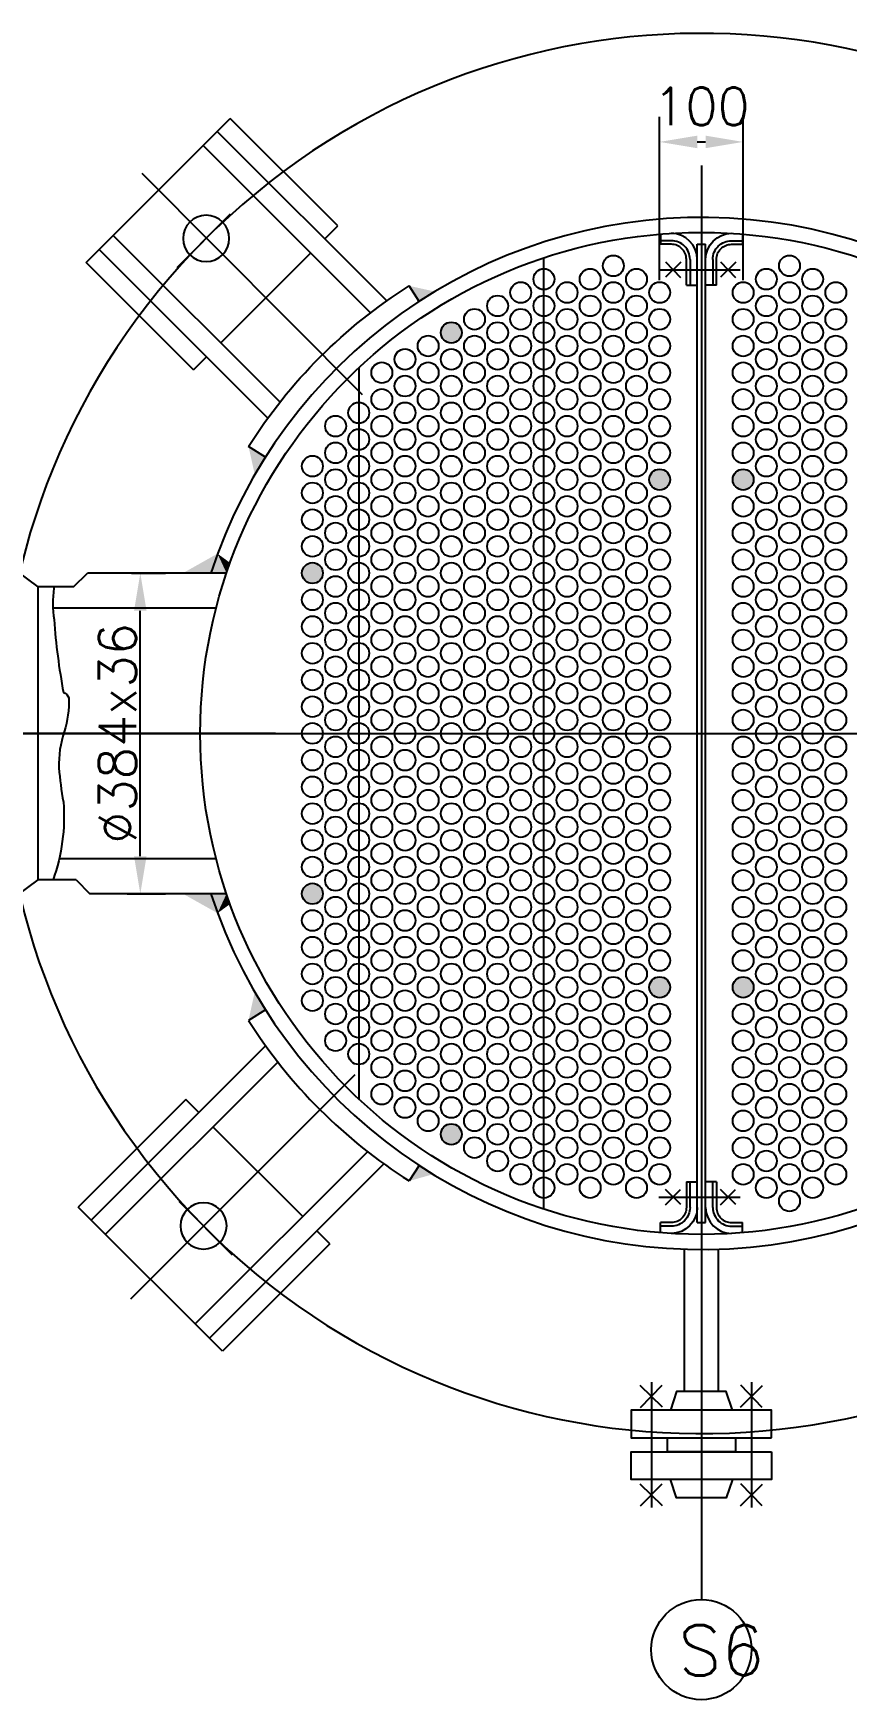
# Model space of a CAD drawing. Extents: x 49444 to 186345, y 41039 to 59803.
# Drawn here: x 51042 to 52016, y 49492 to 51487 of the extents above; entities that cross this region are included whole.
import ezdxf

# ---------------------------------------------------------------- set-up
doc = ezdxf.new("R2010")
doc.units = 0
doc.header["$LTSCALE"] = 60
doc.header["$MEASUREMENT"] = 0
doc.header["$PDMODE"] = 3
doc.header["$PDSIZE"] = 0.001
doc.layers.get('0').update_dxf_attribs({"linetype": 'CONTINUOUS'})
doc.layers.get('DEFPOINTS').update_dxf_attribs({"linetype": 'CONTINUOUS'})
doc.styles.get("Standard").update_dxf_attribs({"font": 'txt.shx', "bigfont": 'hztxt.shx'})
doc.dimstyles.new('STANDARD$0', dxfattribs={"dimtxt": 3, "dimasz": 3, "dimexe": 2, "dimexo": 1, "dimgap": 0.5, "dimtad": 1, "dimdec": 0, "dimzin": 0, "dimdsep": 46, "dimtxsty": 'Standard', "dimcen": 1, "dimclrd": 256, "dimclre": 256, "dimclrt": 256, "dimadec": 0, "dimazin": 0, "dimtfac": 1.5, "dimtdec": 3, "dimtix": 1, "dimtmove": 0, "dimatfit": 2, "dimfxl": 0, "dimtolj": 1, "dimarcsym": 0})

# ---------------------------------------------------------------- blocks, each defined once
blk = doc.blocks.new('*D347')
at = {"lineweight": -2}
for p, q in [((51159.9, 50840.9), (51200.5, 50840.9)), ((51170.5, 50501.9), (51170.5, 50795.9)), ((51154.6, 50456.9), (51200.5, 50456.9))]:
    blk.add_line(p, q, dxfattribs=at)
for points in [[(51163, 50795.9), (51178, 50795.9), (51170.5, 50840.9)], [(51163, 50501.9), (51178, 50501.9), (51170.5, 50456.9)]]:
    blk.add_solid(points)
at = {"layer": 'DEFPOINTS', "color": 0}
for p in [(51144.9, 50840.9), (51170.5, 50840.9), (51139.6, 50456.9)]:
    blk.add_point(p, dxfattribs=at)
at = {"insert": (51143.2, 50648.9), "char_height": 45, "attachment_point": 5, "rotation": 90}
blk.add_mtext('\\A1;%%c384x36', dxfattribs=at)
blk = doc.blocks.new('*D344')
at = {"lineweight": -2}
for p, q in [((51792.2, 51191.9), (51792.2, 51387.3)), ((51892.2, 51191.9), (51892.2, 51387.3)), ((51837.2, 51357.3), (51847.2, 51357.3))]:
    blk.add_line(p, q, dxfattribs=at)
for points in [[(51837.2, 51364.8), (51837.2, 51349.8), (51792.2, 51357.3)], [(51847.2, 51364.8), (51847.2, 51349.8), (51892.2, 51357.3)]]:
    blk.add_solid(points)
at = {"layer": 'DEFPOINTS', "color": 0}
for p in [(51892.2, 51357.3), (51792.2, 51176.9), (51892.2, 51176.9)]:
    blk.add_point(p, dxfattribs=at)
at = {"insert": (51842.2, 51399.9), "char_height": 45, "attachment_point": 5}
blk.add_mtext('\\A1;100', dxfattribs=at)

msp = doc.modelspace()

# ---------------------------------------------------------------- hatches: boundary and pattern name
for points in [[(51555.32902, 51128.926863, 1), (51530.330279, 51128.926863, 1)], [(51804.747081, 50952.923326, -1), (51779.74834, 50952.923326, -1)], [(51879.750013, 50952.923326, 1), (51904.748754, 50952.923326, 1)], [(51804.747081, 50344.917204, 1), (51779.74834, 50344.917204, 1)], [(51879.750013, 50344.917204, -1), (51904.748754, 50344.917204, -1)], [(51555.32902, 50168.913667, 1), (51530.330279, 50168.913667, 1)]]:
    msp.add_hatch(color=256).paths.add_polyline_path(points)
h = msp.add_hatch(color=256)
h.paths.add_polyline_path([(51389.05143, 50456.919721, 1), (51364.052689, 50456.919721, 1)])
h.paths.add_polyline_path([(51389.05143, 50840.923533, 1), (51364.052689, 50840.923533, 1)])

# ---------------------------------------------------------------- linework, layer by layer
for p, q in [((51842.248547, 51329.16088), (51842.248547, 49611.742475)), ((51436.540683, 51054.538132), (51172.910099, 51319.582007)), ((51214.505978, 51206.936876), (51278.637515, 51271.068414)), ((51793.194769, 51246.916692), (51793.194769, 51234.675116)), ((51806.288486, 51239.001535), (51793.194769, 51239.001535)), ((51806.288486, 51234.675116), (51793.194769, 51234.675116)), ((51837.248547, 50063.135464), (51837.248547, 51234.705065)), ((51837.248547, 51234.705065), (51847.248547, 51234.705065)), ((51847.248547, 50063.135464), (51847.248547, 51234.705065)), ((51878.208608, 51239.001535), (51891.302325, 51239.001535)), ((51878.208608, 51234.675116), (51891.302325, 51234.675116)), ((51891.302325, 51246.916692), (51891.302325, 51234.675116)), ((51653.681516, 50079.316478), (51653.681516, 51218.524052)), ((51791.269367, 51204.257982), (51888.706904, 51204.257982)), ((51431.977993, 51086.737661), (51431.977993, 50211.102869)), ((51332.375279, 50648.920265), (50648.941043, 50648.920265)), ((50953.458987, 50648.920265), (52824.917976, 50648.920265)), ((51427.194542, 50240.00987), (51158.73051, 49971.545838)), ((51791.269367, 50093.582548), (51888.706904, 50093.582548)), ((51281.049788, 50024.195817), (51216.918251, 50088.327354)), ((51793.194769, 50050.923838), (51793.194769, 50063.165414)), ((51806.288486, 50063.165414), (51793.194769, 50063.165414)), ((51806.288486, 50058.838995), (51793.194769, 50058.838995)), ((51837.248547, 50063.135464), (51847.248547, 50063.135464)), ((51878.208608, 50063.165414), (51891.302325, 50063.165414)), ((51878.208608, 50058.838995), (51891.302325, 50058.838995)), ((51891.302325, 50050.923838), (51891.302325, 50063.165414))]:
    msp.add_line(p, q)
for points in [[(51105.654647, 51212.890115), (51278.188697, 51385.424165)], [(51465.552544, 51166.947618), (51262.632347, 51369.867815)], [(51406.856027, 51256.756835), (51278.188697, 51385.424165)], [(51446.030129, 51152.528918), (51245.661797, 51352.89725)], [(51391.299677, 51241.200485), (51406.856027, 51256.756835)], [(51323.108799, 51026.548677), (51121.210997, 51228.446465)], [(51337.777198, 51045.821394), (51138.181562, 51245.41703)], [(51234.321977, 51084.222785), (51105.654647, 51212.890115)], [(51266.848892, 51116.7497), (51374.329112, 51224.22992)], [(51817.64171, 51213.256109), (51799.108003, 51195.259855)], [(51799.376729, 51213.524836), (51817.372984, 51194.991128)], [(51824.241042, 51185.940566), (51824.241042, 51216.675155)], [(51828.576849, 51216.68153), (51828.576849, 51185.940566)], [(51855.920245, 51216.68153), (51855.920245, 51185.940566)], [(51860.256052, 51185.940566), (51860.256052, 51216.675155)], [(51883.477893, 51213.256109), (51864.944186, 51195.259855)], [(51865.212912, 51213.524836), (51883.209167, 51194.991128)], [(51504.193099, 51166.268014), (51492.370903, 51184.929628)], [(51824.241042, 51185.940566), (51837.248547, 51185.940566)], [(51860.256052, 51185.940566), (51847.248547, 51185.940566)], [(51234.321977, 51084.222785), (51249.878327, 51099.779135)], [(51320.299738, 50979.827533), (51300.031678, 50992.680778)], [(50987.314308, 50869.11926), (51047.893233, 50824.420265), (51047.893233, 50473.420265), (50987.314308, 50428.72127)], [(51090.738798, 50824.420265), (51107.256588, 50840.920265)], [(51273.792744, 50840.920265), (51107.256588, 50840.920265)], [(51090.738798, 50824.420265), (51047.893233, 50824.420265)], [(51261.295881, 50798.920265), (51065.917833, 50798.920265)], [(51261.295881, 50498.920265), (51074.518653, 50498.920265)], [(51093.537573, 50473.420265), (51047.893233, 50473.420265)], [(51093.537573, 50473.420265), (51110.055363, 50456.920265)], [(51273.792744, 50456.920265), (51110.055363, 50456.920265)], [(51320.299738, 50318.012996), (51300.031678, 50305.159751)], [(51320.563612, 50274.80029), (51111.864857, 50066.101535)], [(51335.111745, 50255.407293), (51128.835422, 50049.13097)], [(51224.975837, 50210.325215), (51096.308507, 50081.657885)], [(51240.532187, 50194.768865), (51224.975837, 50210.325215)], [(51364.982972, 50070.318065), (51257.502752, 50177.7983)], [(51442.619102, 50147.954201), (51236.315657, 49941.650735)], [(51462.020875, 50133.414831), (51253.286207, 49924.680185)], [(51504.193099, 50131.572515), (51492.370903, 50112.910901)], [(51824.241042, 50111.899964), (51824.241042, 50081.165375)], [(51824.241042, 50111.899964), (51837.248547, 50111.899964)], [(51828.576849, 50081.159), (51828.576849, 50111.899964)], [(51860.256052, 50111.899964), (51847.248547, 50111.899964)], [(51855.920245, 50081.159), (51855.920245, 50111.899964)], [(51860.256052, 50111.899964), (51860.256052, 50081.165375)], [(51817.64171, 50084.58442), (51799.108003, 50102.580675)], [(51799.376729, 50084.315694), (51817.372984, 50102.849401)], [(51883.477893, 50084.58442), (51864.944186, 50102.580675)], [(51865.212912, 50084.315694), (51883.209167, 50102.849401)], [(51268.842557, 49909.123835), (51096.308507, 50081.657885)], [(51397.509887, 50037.79115), (51381.953537, 50053.3475)], [(51397.509887, 50037.79115), (51268.842557, 49909.123835)], [(51821.839637, 49860.656135), (51821.839637, 50031.252348)], [(51862.657472, 49860.656135), (51862.657472, 50031.252348)], [(51782.310593, 49872.052147), (51782.310593, 49721.729792)], [(51902.186498, 49872.052147), (51902.186498, 49721.729792)], [(51795.548957, 49842.13598), (51769.072232, 49867.844915)], [(51769.456127, 49841.752085), (51795.165062, 49868.22881)], [(51879.560387, 49838.33234), (51872.034947, 49860.64295), (51812.583257, 49860.64295), (51805.057817, 49838.33234)], [(51888.948137, 49842.13598), (51915.424862, 49867.844915)], [(51915.040967, 49841.752085), (51889.332032, 49868.22881)], [(51883.108082, 49805.490665), (51883.108082, 49788.4478), (51801.510122, 49788.4478), (51801.510122, 49805.490665)], [(51879.560387, 49755.606215), (51872.034947, 49733.295605), (51812.583257, 49733.295605), (51805.057817, 49755.606215)], [(51795.548957, 49724.072165), (51769.072232, 49749.781115)], [(51769.456127, 49723.68827), (51795.165062, 49750.164995)], [(51888.948137, 49724.072165), (51915.424862, 49749.781115)], [(51915.040967, 49723.68827), (51889.332032, 49750.164995)]]:
    msp.add_lwpolyline(points)
for points in [[(51277.050706, 51241.771525, 1), (51221.630566, 51241.771525, 1)], [(51273.925217, 50059.03046, 1), (51218.505077, 50059.03046, 1)]]:
    msp.add_lwpolyline(points, format="xyb", close=True)
for points in [[(51837.248547, 51216.694313, 0.4098406324), (51806.288486, 51247.846699, 0.4142133318)], [(51847.248547, 51216.694313, -0.4098406324), (51878.208608, 51247.846699, -0.4142133318)], [(51824.241042, 51216.675155, 0.4149861579), (51806.193526, 51234.675116, 0.4149861579)], [(51828.576849, 51216.68153, 0.4146291347), (51806.225122, 51239.001535, 0.4146291347)], [(51855.920245, 51216.68153, -0.4146291347), (51878.271972, 51239.001535, -0.4146291347)], [(51860.256052, 51216.675155, -0.4149861579), (51878.303568, 51234.675116, -0.4149861579)], [(51300.031678, 50992.680763, -0.110685), (51492.370903, 51184.929628, -1.006105)], [(51067.17454, 50824.420265, 0.0015258232), (51066.948572, 50822.729924, 0.0684652147), (51067.206808, 50785.167795, 0.0270497974), (51078.501095, 50697.860124, -0.2678119229), (51084.774669, 50691.521126, -0.0910934223), (51079.341374, 50650.897762, 0.0853989349), (51073.062732, 50607.676977, 0.0238574869), (51078.403439, 50566.755811, -0.1053762258), (51066.02736, 50473.420265, -6.1737958529)], [(51300.031678, 50305.159766, 0.110685), (51492.370903, 50112.910901, 1.006105)], [(51824.241042, 50081.165375, -0.4149861579), (51806.193526, 50063.165414, -0.4149861579)], [(51828.576849, 50081.159, -0.4146291347), (51806.225122, 50058.838995, -0.4146291347)], [(51837.248547, 50081.146217, -0.4098406324), (51806.288486, 50049.993831, -0.4142133318)], [(51847.248547, 50081.146217, 0.4098406324), (51878.208608, 50049.993831, 0.4142133318)], [(51855.920245, 50081.159, 0.4146291347), (51878.271972, 50058.838995, 0.4146291347)], [(51860.256052, 50081.165375, 0.4149861579), (51878.303568, 50063.165414, 0.4149861579)]]:
    msp.add_lwpolyline(points, format="xyb")
for points in [[(51926.307002, 49805.490665), (51926.307002, 49838.33234), (51758.311202, 49838.33234), (51758.311202, 49805.490665)], [(51926.307002, 49788.4478), (51926.307002, 49755.606215), (51758.311202, 49755.606215), (51758.311202, 49788.4478)]]:
    msp.add_lwpolyline(points, close=True)
for centre, radius in [((51842.248547, 50648.920265), 600.005), ((51736.821568, 51208.927404), 12.499371), ((51947.675526, 51208.927404), 12.499371), ((51625.969911, 51176.925637), 12.499371), ((51653.681516, 51192.925368), 12.499371), ((51681.395635, 51176.925637), 12.499371), ((51709.109964, 51192.925368), 12.499371), ((51736.821568, 51176.925637), 12.499371), ((51764.535897, 51192.925368), 12.499371), ((51792.247711, 51176.925637), 12.499371), ((51892.249383, 51176.925637), 12.499371), ((51919.961197, 51192.925368), 12.499371), ((51947.675526, 51176.925637), 12.499371), ((51975.387131, 51192.925368), 12.499371), ((52003.10125, 51176.925637), 12.499371), ((51598.255583, 51160.925906), 12.499371), ((51653.681516, 51160.925906), 12.499371), ((51709.109964, 51160.925906), 12.499371), ((51764.535897, 51160.925906), 12.499371), ((51919.961197, 51160.925906), 12.499371), ((51975.387131, 51160.925906), 12.499371), ((51570.543978, 51144.926384), 12.499371), ((51625.969911, 51144.926384), 12.499371), ((51681.395635, 51144.926384), 12.499371), ((51736.821568, 51144.926384), 12.499371), ((51792.247711, 51144.926384), 12.499371), ((51892.249383, 51144.926384), 12.499371), ((51947.675526, 51144.926384), 12.499371), ((52003.10125, 51144.926384), 12.499371), ((51542.82965, 51128.926863), 12.499371), ((51598.255583, 51128.926863), 12.499371), ((51653.681516, 51128.926863), 12.499371), ((51709.109964, 51128.926863), 12.499371), ((51764.535897, 51128.926863), 12.499371), ((51919.961197, 51128.926863), 12.499371), ((51975.387131, 51128.926863), 12.499371), ((51487.403716, 51096.924886), 12.499371), ((51515.118045, 51112.924617), 12.499371), ((51542.82965, 51096.924886), 12.499371), ((51570.543978, 51112.924617), 12.499371), ((51598.255583, 51096.924886), 12.499371), ((51625.969911, 51112.924617), 12.499371), ((51653.681516, 51096.924886), 12.499371), ((51681.395635, 51112.924617), 12.499371), ((51709.109964, 51096.924886), 12.499371), ((51736.821568, 51112.924617), 12.499371), ((51764.535897, 51096.924886), 12.499371), ((51792.247711, 51112.924617), 12.499371), ((51892.249383, 51112.924617), 12.499371), ((51919.961197, 51096.924886), 12.499371), ((51947.675526, 51112.924617), 12.499371), ((51975.387131, 51096.924886), 12.499371), ((52003.10125, 51112.924617), 12.499371), ((51459.692112, 51080.92788), 12.499371), ((51515.118045, 51080.925365), 12.499371), ((51570.543978, 51080.925365), 12.499371), ((51625.969911, 51080.925365), 12.499371), ((51681.395635, 51080.925365), 12.499371), ((51736.821568, 51080.925365), 12.499371), ((51792.247711, 51080.925365), 12.499371), ((51892.249383, 51080.925365), 12.499371), ((51947.675526, 51080.925365), 12.499371), ((52003.10125, 51080.925365), 12.499371), ((51487.403716, 51064.925844), 12.499371), ((51542.82965, 51064.925844), 12.499371), ((51598.255583, 51064.925844), 12.499371), ((51653.681516, 51064.925844), 12.499371), ((51709.109964, 51064.925844), 12.499371), ((51764.535897, 51064.925844), 12.499371), ((51919.961197, 51064.925844), 12.499371), ((51975.387131, 51064.925844), 12.499371), ((51459.692112, 51048.926113), 12.499371), ((51515.118045, 51048.926113), 12.499371), ((51570.543978, 51048.926113), 12.499371), ((51625.969911, 51048.926113), 12.499371), ((51681.395635, 51048.926113), 12.499371), ((51736.821568, 51048.926113), 12.499371), ((51792.247711, 51048.926113), 12.499371), ((51892.249383, 51048.926113), 12.499371), ((51947.675526, 51048.926113), 12.499371), ((52003.10125, 51048.926113), 12.499371), ((51404.263664, 51016.924346), 12.499371), ((51431.977993, 51032.924077), 12.499371), ((51459.692112, 51016.924346), 12.499371), ((51487.403716, 51032.924077), 12.499371), ((51515.118045, 51016.924346), 12.499371), ((51542.82965, 51032.924077), 12.499371), ((51570.543978, 51016.924346), 12.499371), ((51598.255583, 51032.924077), 12.499371), ((51625.969911, 51016.924346), 12.499371), ((51653.681516, 51032.924077), 12.499371), ((51681.395635, 51016.924346), 12.499371), ((51709.109964, 51032.924077), 12.499371), ((51736.821568, 51016.924346), 12.499371), ((51764.535897, 51032.924077), 12.499371), ((51792.247711, 51016.924346), 12.499371), ((51892.249383, 51016.924346), 12.499371), ((51919.961197, 51032.924077), 12.499371), ((51947.675526, 51016.924346), 12.499371), ((51975.387131, 51032.924077), 12.499371), ((52003.10125, 51016.924346), 12.499371), ((51431.977993, 51000.924615), 12.499371), ((51487.403716, 51000.924615), 12.499371), ((51542.82965, 51000.924615), 12.499371), ((51598.255583, 51000.924615), 12.499371), ((51653.681516, 51000.924615), 12.499371), ((51709.109964, 51000.924615), 12.499371), ((51764.535897, 51000.924615), 12.499371), ((51919.961197, 51000.924615), 12.499371), ((51975.387131, 51000.924615), 12.499371), ((51404.263664, 50984.925093), 12.499371), ((51459.692112, 50984.925093), 12.499371), ((51515.118045, 50984.925093), 12.499371), ((51570.543978, 50984.925093), 12.499371), ((51625.969911, 50984.925093), 12.499371), ((51681.395635, 50984.925093), 12.499371), ((51736.821568, 50984.925093), 12.499371), ((51792.247711, 50984.925093), 12.499371), ((51892.249383, 50984.925093), 12.499371), ((51947.675526, 50984.925093), 12.499371), ((52003.10125, 50984.925093), 12.499371), ((51376.55206, 50968.925572), 12.499371), ((51431.977993, 50968.925572), 12.499371), ((51487.403716, 50968.925572), 12.499371), ((51542.82965, 50968.925572), 12.499371), ((51598.255583, 50968.925572), 12.499371), ((51653.681516, 50968.925572), 12.499371), ((51709.109964, 50968.925572), 12.499371), ((51764.535897, 50968.925572), 12.499371), ((51919.961197, 50968.925572), 12.499371), ((51975.387131, 50968.925572), 12.499371), ((51376.55206, 50936.923595), 12.499371), ((51404.263664, 50952.923326), 12.499371), ((51431.977993, 50936.923595), 12.499371), ((51459.692112, 50952.923326), 12.499371), ((51487.403716, 50936.923595), 12.499371), ((51515.118045, 50952.923326), 12.499371), ((51542.82965, 50936.923595), 12.499371), ((51570.543978, 50952.923326), 12.499371), ((51598.255583, 50936.923595), 12.499371), ((51625.969911, 50952.923326), 12.499371), ((51653.681516, 50936.923595), 12.499371), ((51681.395635, 50952.923326), 12.499371), ((51709.109964, 50936.923595), 12.499371), ((51736.821568, 50952.923326), 12.499371), ((51764.535897, 50936.923595), 12.499371), ((51792.247711, 50952.923326), 12.499371), ((51892.249383, 50952.923326), 12.499371), ((51919.961197, 50936.923595), 12.499371), ((51947.675526, 50952.923326), 12.499371), ((51975.387131, 50936.923595), 12.499371), ((52003.10125, 50952.923326), 12.499371), ((51404.263664, 50920.924074), 12.499371), ((51459.692112, 50920.924074), 12.499371), ((51515.118045, 50920.924074), 12.499371), ((51570.543978, 50920.924074), 12.499371), ((51625.969911, 50920.924074), 12.499371), ((51681.395635, 50920.924074), 12.499371), ((51736.821568, 50920.924074), 12.499371), ((51792.247711, 50920.924074), 12.499371), ((51892.249383, 50920.924074), 12.499371), ((51947.675526, 50920.924074), 12.499371), ((52003.10125, 50920.924074), 12.499371), ((51376.55206, 50904.924552), 12.499371), ((51431.977993, 50904.924552), 12.499371), ((51487.403716, 50904.924552), 12.499371), ((51542.82965, 50904.924552), 12.499371), ((51598.255583, 50904.924552), 12.499371), ((51653.681516, 50904.924552), 12.499371), ((51709.109964, 50904.924552), 12.499371), ((51764.535897, 50904.924552), 12.499371), ((51919.961197, 50904.924552), 12.499371), ((51975.387131, 50904.924552), 12.499371), ((51404.263664, 50888.922307), 12.499371), ((51459.692112, 50888.922307), 12.499371), ((51515.118045, 50888.922307), 12.499371), ((51570.543978, 50888.922307), 12.499371), ((51625.969911, 50888.922307), 12.499371), ((51681.395635, 50888.922307), 12.499371), ((51736.821568, 50888.922307), 12.499371), ((51792.247711, 50888.922307), 12.499371), ((51892.249383, 50888.922307), 12.499371), ((51947.675526, 50888.922307), 12.499371), ((52003.10125, 50888.922307), 12.499371), ((51376.55206, 50872.922576), 12.499371), ((51404.263664, 50856.923054), 12.499371), ((51431.977993, 50872.922576), 12.499371), ((51459.692112, 50856.923054), 12.499371), ((51487.403716, 50872.922576), 12.499371), ((51515.118045, 50856.923054), 12.499371), ((51542.82965, 50872.922576), 12.499371), ((51570.543978, 50856.923054), 12.499371), ((51598.255583, 50872.922576), 12.499371), ((51625.969911, 50856.923054), 12.499371), ((51653.681516, 50872.922576), 12.499371), ((51681.395635, 50856.923054), 12.499371), ((51709.109964, 50872.922576), 12.499371), ((51736.821568, 50856.923054), 12.499371), ((51764.535897, 50872.922576), 12.499371), ((51792.247711, 50856.923054), 12.499371), ((51892.249383, 50856.923054), 12.499371), ((51919.961197, 50872.922576), 12.499371), ((51947.675526, 50856.923054), 12.499371), ((51975.387131, 50872.922576), 12.499371), ((52003.10125, 50856.923054), 12.499371), ((51376.55206, 50840.923533), 12.499371), ((51431.977993, 50840.923533), 12.499371), ((51487.403716, 50840.923533), 12.499371), ((51542.82965, 50840.923533), 12.499371), ((51598.255583, 50840.923533), 12.499371), ((51653.681516, 50840.923533), 12.499371), ((51709.109964, 50840.923533), 12.499371), ((51764.535897, 50840.923533), 12.499371), ((51919.961197, 50840.923533), 12.499371), ((51975.387131, 50840.923533), 12.499371), ((51404.263664, 50824.923802), 12.499371), ((51459.692112, 50824.923802), 12.499371), ((51515.118045, 50824.923802), 12.499371), ((51570.543978, 50824.923802), 12.499371), ((51625.969911, 50824.923802), 12.499371), ((51681.395635, 50824.923802), 12.499371), ((51736.821568, 50824.923802), 12.499371), ((51792.247711, 50824.923802), 12.499371), ((51892.249383, 50824.923802), 12.499371), ((51947.675526, 50824.923802), 12.499371), ((52003.10125, 50824.923802), 12.499371), ((51376.55206, 50808.921556), 12.499371), ((51431.977993, 50808.921556), 12.499371), ((51487.403716, 50808.921556), 12.499371), ((51542.82965, 50808.921556), 12.499371), ((51598.255583, 50808.921556), 12.499371), ((51653.681516, 50808.921556), 12.499371), ((51709.109964, 50808.921556), 12.499371), ((51764.535897, 50808.921556), 12.499371), ((51919.961197, 50808.921556), 12.499371), ((51975.387131, 50808.921556), 12.499371), ((51376.55206, 50776.922304), 12.499371), ((51404.263664, 50792.922035), 12.499371), ((51431.977993, 50776.922304), 12.499371), ((51459.692112, 50792.922035), 12.499371), ((51487.403716, 50776.922304), 12.499371), ((51515.118045, 50792.922035), 12.499371), ((51542.82965, 50776.922304), 12.499371), ((51570.543978, 50792.922035), 12.499371), ((51598.255583, 50776.922304), 12.499371), ((51625.969911, 50792.922035), 12.499371), ((51653.681516, 50776.922304), 12.499371), ((51681.395635, 50792.922035), 12.499371), ((51709.109964, 50776.922304), 12.499371), ((51736.821568, 50792.922035), 12.499371), ((51764.535897, 50776.922304), 12.499371), ((51792.247711, 50792.922035), 12.499371), ((51892.249383, 50792.922035), 12.499371), ((51919.961197, 50776.922304), 12.499371), ((51947.675526, 50792.922035), 12.499371), ((51975.387131, 50776.922304), 12.499371), ((52003.10125, 50792.922035), 12.499371), ((51404.263664, 50760.922782), 12.499371), ((51459.692112, 50760.922782), 12.499371), ((51515.118045, 50760.922782), 12.499371), ((51570.543978, 50760.922782), 12.499371), ((51625.969911, 50760.922782), 12.499371), ((51681.395635, 50760.922782), 12.499371), ((51736.821568, 50760.922782), 12.499371), ((51792.247711, 50760.922782), 12.499371), ((51892.249383, 50760.922782), 12.499371), ((51947.675526, 50760.922782), 12.499371), ((52003.10125, 50760.922782), 12.499371), ((51376.55206, 50744.923051), 12.499371), ((51431.977993, 50744.923051), 12.499371), ((51487.403716, 50744.923051), 12.499371), ((51542.82965, 50744.923051), 12.499371), ((51598.255583, 50744.923051), 12.499371), ((51653.681516, 50744.923051), 12.499371), ((51709.109964, 50744.923051), 12.499371), ((51764.535897, 50744.923051), 12.499371), ((51919.961197, 50744.923051), 12.499371), ((51975.387131, 50744.923051), 12.499371), ((51404.263664, 50728.921015), 12.499371), ((51459.692112, 50728.921015), 12.499371), ((51515.118045, 50728.921015), 12.499371), ((51570.543978, 50728.921015), 12.499371), ((51625.969911, 50728.921015), 12.499371), ((51681.395635, 50728.921015), 12.499371), ((51736.821568, 50728.921015), 12.499371), ((51792.247711, 50728.921015), 12.499371), ((51892.249383, 50728.921015), 12.499371), ((51947.675526, 50728.921015), 12.499371), ((52003.10125, 50728.921015), 12.499371), ((51376.55206, 50712.921284), 12.499371), ((51404.263664, 50696.921553), 12.499371), ((51431.977993, 50712.921284), 12.499371), ((51459.692112, 50696.921553), 12.499371), ((51487.403716, 50712.921284), 12.499371), ((51515.118045, 50696.921553), 12.499371), ((51542.82965, 50712.921284), 12.499371), ((51570.543978, 50696.921553), 12.499371), ((51598.255583, 50712.921284), 12.499371), ((51625.969911, 50696.921553), 12.499371), ((51653.681516, 50712.921284), 12.499371), ((51681.395635, 50696.921553), 12.499371), ((51709.109964, 50712.921284), 12.499371), ((51736.821568, 50696.921553), 12.499371), ((51764.535897, 50712.921284), 12.499371), ((51792.247711, 50696.921553), 12.499371), ((51892.249383, 50696.921553), 12.499371), ((51919.961197, 50712.921284), 12.499371), ((51947.675526, 50696.921553), 12.499371), ((51975.387131, 50712.921284), 12.499371), ((52003.10125, 50696.921553), 12.499371), ((51376.55206, 50680.922032), 12.499371), ((51431.977993, 50680.922032), 12.499371), ((51487.403716, 50680.922032), 12.499371), ((51542.82965, 50680.922032), 12.499371), ((51598.255583, 50680.922032), 12.499371), ((51653.681516, 50680.922032), 12.499371), ((51709.109964, 50680.922032), 12.499371), ((51764.535897, 50680.922032), 12.499371), ((51919.961197, 50680.922032), 12.499371), ((51975.387131, 50680.922032), 12.499371), ((51404.263664, 50664.919996), 12.499371), ((51459.692112, 50664.919996), 12.499371), ((51515.118045, 50664.919996), 12.499371), ((51570.543978, 50664.919996), 12.499371), ((51625.969911, 50664.919996), 12.499371), ((51681.395635, 50664.919996), 12.499371), ((51736.821568, 50664.919996), 12.499371), ((51792.247711, 50664.919996), 12.499371), ((51892.249383, 50664.919996), 12.499371), ((51947.675526, 50664.919996), 12.499371), ((52003.10125, 50664.919996), 12.499371), ((51376.55206, 50648.920265), 12.499371), ((51431.977993, 50648.920265), 12.499371), ((51487.403716, 50648.920265), 12.499371), ((51542.82965, 50648.920265), 12.499371), ((51598.255583, 50648.920265), 12.499371), ((51653.681516, 50648.920265), 12.499371), ((51709.109964, 50648.920265), 12.499371), ((51764.535897, 50648.920265), 12.499371), ((51919.961197, 50648.920265), 12.499371), ((51975.387131, 50648.920265), 12.499371), ((51376.55206, 50616.921012), 12.499371), ((51404.263664, 50632.920534), 12.499371), ((51431.977993, 50616.921012), 12.499371), ((51459.692112, 50632.920534), 12.499371), ((51487.403716, 50616.921012), 12.499371), ((51515.118045, 50632.920534), 12.499371), ((51542.82965, 50616.921012), 12.499371), ((51570.543978, 50632.920534), 12.499371), ((51598.255583, 50616.921012), 12.499371), ((51625.969911, 50632.920534), 12.499371), ((51653.681516, 50616.921012), 12.499371), ((51681.395635, 50632.920534), 12.499371), ((51709.109964, 50616.921012), 12.499371), ((51736.821568, 50632.920534), 12.499371), ((51764.535897, 50616.921012), 12.499371), ((51792.247711, 50632.920534), 12.499371), ((51892.249383, 50632.920534), 12.499371), ((51919.961197, 50616.921012), 12.499371), ((51947.675526, 50632.920534), 12.499371), ((51975.387131, 50616.921012), 12.499371), ((52003.10125, 50632.920534), 12.499371), ((51404.263664, 50600.921491), 12.499371), ((51459.692112, 50600.921491), 12.499371), ((51515.118045, 50600.921491), 12.499371), ((51570.543978, 50600.921491), 12.499371), ((51625.969911, 50600.921491), 12.499371), ((51681.395635, 50600.921491), 12.499371), ((51736.821568, 50600.921491), 12.499371), ((51792.247711, 50600.921491), 12.499371), ((51892.249383, 50600.921491), 12.499371), ((51947.675526, 50600.921491), 12.499371), ((52003.10125, 50600.921491), 12.499371), ((51376.55206, 50584.919245), 12.499371), ((51431.977993, 50584.919245), 12.499371), ((51487.403716, 50584.919245), 12.499371), ((51542.82965, 50584.919245), 12.499371), ((51598.255583, 50584.919245), 12.499371), ((51653.681516, 50584.919245), 12.499371), ((51709.109964, 50584.919245), 12.499371), ((51764.535897, 50584.919245), 12.499371), ((51919.961197, 50584.919245), 12.499371), ((51975.387131, 50584.919245), 12.499371), ((51404.263664, 50568.919514), 12.499371), ((51459.692112, 50568.919514), 12.499371), ((51515.118045, 50568.919514), 12.499371), ((51570.543978, 50568.919514), 12.499371), ((51625.969911, 50568.919514), 12.499371), ((51681.395635, 50568.919514), 12.499371), ((51736.821568, 50568.919514), 12.499371), ((51792.247711, 50568.919514), 12.499371), ((51892.249383, 50568.919514), 12.499371), ((51947.675526, 50568.919514), 12.499371), ((52003.10125, 50568.919514), 12.499371), ((51376.55206, 50552.919993), 12.499371), ((51404.263664, 50536.920262), 12.499371), ((51431.977993, 50552.919993), 12.499371), ((51459.692112, 50536.920262), 12.499371), ((51487.403716, 50552.919993), 12.499371), ((51515.118045, 50536.920262), 12.499371), ((51542.82965, 50552.919993), 12.499371), ((51570.543978, 50536.920262), 12.499371), ((51598.255583, 50552.919993), 12.499371), ((51625.969911, 50536.920262), 12.499371), ((51653.681516, 50552.919993), 12.499371), ((51681.395635, 50536.920262), 12.499371), ((51709.109964, 50552.919993), 12.499371), ((51736.821568, 50536.920262), 12.499371), ((51764.535897, 50552.919993), 12.499371), ((51792.247711, 50536.920262), 12.499371), ((51892.249383, 50536.920262), 12.499371), ((51919.961197, 50552.919993), 12.499371), ((51947.675526, 50536.920262), 12.499371), ((51975.387131, 50552.919993), 12.499371), ((52003.10125, 50536.920262), 12.499371), ((51376.55206, 50520.920741), 12.499371), ((51431.977993, 50520.920741), 12.499371), ((51487.403716, 50520.920741), 12.499371), ((51542.82965, 50520.920741), 12.499371), ((51598.255583, 50520.920741), 12.499371), ((51653.681516, 50520.920741), 12.499371), ((51709.109964, 50520.920741), 12.499371), ((51764.535897, 50520.920741), 12.499371), ((51919.961197, 50520.920741), 12.499371), ((51975.387131, 50520.920741), 12.499371), ((51404.263664, 50504.918495), 12.499371), ((51459.692112, 50504.918495), 12.499371), ((51515.118045, 50504.918495), 12.499371), ((51570.543978, 50504.918495), 12.499371), ((51625.969911, 50504.918495), 12.499371), ((51681.395635, 50504.918495), 12.499371), ((51736.821568, 50504.918495), 12.499371), ((51792.247711, 50504.918495), 12.499371), ((51892.249383, 50504.918495), 12.499371), ((51947.675526, 50504.918495), 12.499371), ((52003.10125, 50504.918495), 12.499371), ((51376.55206, 50488.918974), 12.499371), ((51431.977993, 50488.918974), 12.499371), ((51487.403716, 50488.918974), 12.499371), ((51542.82965, 50488.918974), 12.499371), ((51598.255583, 50488.918974), 12.499371), ((51653.681516, 50488.918974), 12.499371), ((51709.109964, 50488.918974), 12.499371), ((51764.535897, 50488.918974), 12.499371), ((51919.961197, 50488.918974), 12.499371), ((51975.387131, 50488.918974), 12.499371), ((51376.55206, 50456.919721), 12.499371), ((51404.263664, 50472.919243), 12.499371), ((51431.977993, 50456.919721), 12.499371), ((51459.692112, 50472.919243), 12.499371), ((51487.403716, 50456.919721), 12.499371), ((51515.118045, 50472.919243), 12.499371), ((51542.82965, 50456.919721), 12.499371), ((51570.543978, 50472.919243), 12.499371), ((51598.255583, 50456.919721), 12.499371), ((51625.969911, 50472.919243), 12.499371), ((51653.681516, 50456.919721), 12.499371), ((51681.395635, 50472.919243), 12.499371), ((51709.109964, 50456.919721), 12.499371), ((51736.821568, 50472.919243), 12.499371), ((51764.535897, 50456.919721), 12.499371), ((51792.247711, 50472.919243), 12.499371), ((51892.249383, 50472.919243), 12.499371), ((51919.961197, 50456.919721), 12.499371), ((51947.675526, 50472.919243), 12.499371), ((51975.387131, 50456.919721), 12.499371), ((52003.10125, 50472.919243), 12.499371), ((51404.263664, 50440.917476), 12.499371), ((51459.692112, 50440.917476), 12.499371), ((51515.118045, 50440.917476), 12.499371), ((51570.543978, 50440.917476), 12.499371), ((51625.969911, 50440.917476), 12.499371), ((51681.395635, 50440.917476), 12.499371), ((51736.821568, 50440.917476), 12.499371), ((51792.247711, 50440.917476), 12.499371), ((51892.249383, 50440.917476), 12.499371), ((51947.675526, 50440.917476), 12.499371), ((52003.10125, 50440.917476), 12.499371), ((51376.55206, 50424.917954), 12.499371), ((51431.977993, 50424.917954), 12.499371), ((51487.403716, 50424.917954), 12.499371), ((51542.82965, 50424.917954), 12.499371), ((51598.255583, 50424.917954), 12.499371), ((51653.681516, 50424.917954), 12.499371), ((51709.109964, 50424.917954), 12.499371), ((51764.535897, 50424.917954), 12.499371), ((51919.961197, 50424.917954), 12.499371), ((51975.387131, 50424.917954), 12.499371), ((51404.263664, 50408.918223), 12.499371), ((51459.692112, 50408.918223), 12.499371), ((51515.118045, 50408.918223), 12.499371), ((51570.543978, 50408.918223), 12.499371), ((51625.969911, 50408.918223), 12.499371), ((51681.395635, 50408.918223), 12.499371), ((51736.821568, 50408.918223), 12.499371), ((51792.247711, 50408.918223), 12.499371), ((51892.249383, 50408.918223), 12.499371), ((51947.675526, 50408.918223), 12.499371), ((52003.10125, 50408.918223), 12.499371), ((51376.55206, 50392.918702), 12.499371), ((51404.263664, 50376.918971), 12.499371), ((51431.977993, 50392.918702), 12.499371), ((51459.692112, 50376.918971), 12.499371), ((51487.403716, 50392.918702), 12.499371), ((51515.118045, 50376.918971), 12.499371), ((51542.82965, 50392.918702), 12.499371), ((51570.543978, 50376.918971), 12.499371), ((51598.255583, 50392.918702), 12.499371), ((51625.969911, 50376.918971), 12.499371), ((51653.681516, 50392.918702), 12.499371), ((51681.395635, 50376.918971), 12.499371), ((51709.109964, 50392.918702), 12.499371), ((51736.821568, 50376.918971), 12.499371), ((51764.535897, 50392.918702), 12.499371), ((51792.247711, 50376.918971), 12.499371), ((51892.249383, 50376.918971), 12.499371), ((51919.961197, 50392.918702), 12.499371), ((51947.675526, 50376.918971), 12.499371), ((51975.387131, 50392.918702), 12.499371), ((52003.10125, 50376.918971), 12.499371), ((51376.55206, 50360.916725), 12.499371), ((51431.977993, 50360.916725), 12.499371), ((51487.403716, 50360.916725), 12.499371), ((51542.82965, 50360.916725), 12.499371), ((51598.255583, 50360.916725), 12.499371), ((51653.681516, 50360.916725), 12.499371), ((51709.109964, 50360.916725), 12.499371), ((51764.535897, 50360.916725), 12.499371), ((51919.961197, 50360.916725), 12.499371), ((51975.387131, 50360.916725), 12.499371), ((51404.263664, 50344.917204), 12.499371), ((51459.692112, 50344.917204), 12.499371), ((51515.118045, 50344.917204), 12.499371), ((51570.543978, 50344.917204), 12.499371), ((51625.969911, 50344.917204), 12.499371), ((51681.395635, 50344.917204), 12.499371), ((51736.821568, 50344.917204), 12.499371), ((51792.247711, 50344.917204), 12.499371), ((51892.249383, 50344.917204), 12.499371), ((51947.675526, 50344.917204), 12.499371), ((52003.10125, 50344.917204), 12.499371), ((51376.55206, 50328.917473), 12.499371), ((51431.977993, 50328.917473), 12.499371), ((51487.403716, 50328.917473), 12.499371), ((51542.82965, 50328.917473), 12.499371), ((51598.255583, 50328.917473), 12.499371), ((51653.681516, 50328.917473), 12.499371), ((51709.109964, 50328.917473), 12.499371), ((51764.535897, 50328.917473), 12.499371), ((51919.961197, 50328.917473), 12.499371), ((51975.387131, 50328.917473), 12.499371), ((51404.263664, 50312.917951), 12.499371), ((51431.977993, 50296.91843), 12.499371), ((51459.692112, 50312.917951), 12.499371), ((51487.403716, 50296.91843), 12.499371), ((51515.118045, 50312.917951), 12.499371), ((51542.82965, 50296.91843), 12.499371), ((51570.543978, 50312.917951), 12.499371), ((51598.255583, 50296.91843), 12.499371), ((51625.969911, 50312.917951), 12.499371), ((51653.681516, 50296.91843), 12.499371), ((51681.395635, 50312.917951), 12.499371), ((51709.109964, 50296.91843), 12.499371), ((51736.821568, 50312.917951), 12.499371), ((51764.535897, 50296.91843), 12.499371), ((51792.247711, 50312.917951), 12.499371), ((51892.249383, 50312.917951), 12.499371), ((51919.961197, 50296.91843), 12.499371), ((51947.675526, 50312.917951), 12.499371), ((51975.387131, 50296.91843), 12.499371), ((52003.10125, 50312.917951), 12.499371), ((51404.263664, 50280.918699), 12.499371), ((51459.692112, 50280.916184), 12.499371), ((51515.118045, 50280.916184), 12.499371), ((51570.543978, 50280.916184), 12.499371), ((51625.969911, 50280.916184), 12.499371), ((51681.395635, 50280.916184), 12.499371), ((51736.821568, 50280.916184), 12.499371), ((51792.247711, 50280.916184), 12.499371), ((51892.249383, 50280.916184), 12.499371), ((51947.675526, 50280.916184), 12.499371), ((52003.10125, 50280.916184), 12.499371), ((51431.977993, 50264.916453), 12.499371), ((51487.403716, 50264.916453), 12.499371), ((51542.82965, 50264.916453), 12.499371), ((51598.255583, 50264.916453), 12.499371), ((51653.681516, 50264.916453), 12.499371), ((51709.109964, 50264.916453), 12.499371), ((51764.535897, 50264.916453), 12.499371), ((51919.961197, 50264.916453), 12.499371), ((51975.387131, 50264.916453), 12.499371), ((51459.692112, 50248.916932), 12.499371), ((51515.118045, 50248.916932), 12.499371), ((51570.543978, 50248.916932), 12.499371), ((51625.969911, 50248.916932), 12.499371), ((51681.395635, 50248.916932), 12.499371), ((51736.821568, 50248.916932), 12.499371), ((51792.247711, 50248.916932), 12.499371), ((51892.249383, 50248.916932), 12.499371), ((51947.675526, 50248.916932), 12.499371), ((52003.10125, 50248.916932), 12.499371), ((51487.403716, 50232.914686), 12.499371), ((51542.82965, 50232.914686), 12.499371), ((51598.255583, 50232.914686), 12.499371), ((51653.681516, 50232.914686), 12.499371), ((51709.109964, 50232.914686), 12.499371), ((51764.535897, 50232.914686), 12.499371), ((51919.961197, 50232.914686), 12.499371), ((51975.387131, 50232.914686), 12.499371), ((51459.692112, 50216.915165), 12.499371), ((51487.403716, 50200.912919), 12.499371), ((51515.118045, 50216.915165), 12.499371), ((51542.82965, 50200.915643), 12.499371), ((51570.543978, 50216.915165), 12.499371), ((51598.255583, 50200.915643), 12.499371), ((51625.969911, 50216.915165), 12.499371), ((51653.681516, 50200.915643), 12.499371), ((51681.395635, 50216.915165), 12.499371), ((51709.109964, 50200.915643), 12.499371), ((51736.821568, 50216.915165), 12.499371), ((51764.535897, 50200.915643), 12.499371), ((51792.247711, 50216.915165), 12.499371), ((51892.249383, 50216.915165), 12.499371), ((51919.961197, 50200.915643), 12.499371), ((51947.675526, 50216.915165), 12.499371), ((51975.387131, 50200.915643), 12.499371), ((52003.10125, 50216.915165), 12.499371), ((51515.118045, 50184.913398), 12.499371), ((51570.543978, 50184.915912), 12.499371), ((51625.969911, 50184.915912), 12.499371), ((51681.395635, 50184.915912), 12.499371), ((51736.821568, 50184.915912), 12.499371), ((51792.247711, 50184.915912), 12.499371), ((51892.249383, 50184.915912), 12.499371), ((51947.675526, 50184.915912), 12.499371), ((52003.10125, 50184.915912), 12.499371), ((51542.82965, 50168.913667), 12.499371), ((51598.255583, 50168.913667), 12.499371), ((51653.681516, 50168.913667), 12.499371), ((51709.109964, 50168.913667), 12.499371), ((51764.535897, 50168.913667), 12.499371), ((51919.961197, 50168.913667), 12.499371), ((51975.387131, 50168.913667), 12.499371), ((51570.543978, 50152.914145), 12.499371), ((51625.969911, 50152.914145), 12.499371), ((51681.395635, 50152.914145), 12.499371), ((51736.821568, 50152.914145), 12.499371), ((51792.247711, 50152.914145), 12.499371), ((51892.249383, 50152.914145), 12.499371), ((51947.675526, 50152.914145), 12.499371), ((52003.10125, 50152.914145), 12.499371), ((51598.255583, 50136.914624), 12.499371), ((51625.969911, 50120.912378), 12.499371), ((51653.681516, 50136.914624), 12.499371), ((51681.395635, 50120.914893), 12.499371), ((51709.109964, 50136.914624), 12.499371), ((51736.821568, 50120.914893), 12.499371), ((51764.535897, 50136.914624), 12.499371), ((51792.247711, 50120.914893), 12.499371), ((51892.249383, 50120.914893), 12.499371), ((51919.961197, 50136.914624), 12.499371), ((51947.675526, 50120.914893), 12.499371), ((51975.387131, 50136.914624), 12.499371), ((52003.10125, 50120.914893), 12.499371), ((51653.681516, 50104.915581), 12.499371), ((51709.109964, 50104.915162), 12.499371), ((51764.535897, 50104.915162), 12.499371), ((51919.961197, 50104.915162), 12.499371), ((51975.387131, 50104.915162), 12.499371), ((51947.675526, 50088.913126), 12.499371), ((51842.248547, 49551.742475), 60)]:
    msp.add_circle(centre, radius)
for centre, radius, start, end in [((51842.248544, 50648.830271), 838.522289, 134.951637241, 133.876318306), ((51842.248547, 50648.920265), 618.005, 16.526399102, 161.899959697), ((51842.248547, 50648.920265), 618.005, 198.100040303, 343.473600898)]:
    msp.add_arc(centre, radius, start, end)
for points in [[(51492.370903, 51184.929628), (51504.44486, 51166.432437), (51523.048239, 51178.109591)], [(51300.031678, 50992.680763), (51320.299738, 50979.827533), (51307.593474, 50958.878539)], [(51262.946051, 50864.184747), (51273.792741, 50840.92027), (51221.568696, 50840.92027)], [(51278.079588, 50853.173502), (51262.946051, 50864.184747), (51273.792741, 50840.92027)], [(51262.946051, 50433.655783), (51273.792741, 50456.92026), (51221.568696, 50456.92026)], [(51278.079588, 50444.667028), (51262.946051, 50433.655783), (51273.792741, 50456.92026)], [(51300.031678, 50305.159766), (51320.299738, 50318.012996), (51307.499377, 50339.124357)], [(51492.370903, 50112.910901), (51504.44486, 50131.408093), (51520.933419, 50121.012349)]]:
    msp.add_solid(points)

# ---------------------------------------------------------------- texts
msp.add_text('S6', height=60).set_placement((51814.63198, 49520.791171))

# ---------------------------------------------------------------- dimensions: what is measured, and where the dimension line sits
dim = msp.add_linear_dim(base=(51892.249383, 51357.279637), p1=(51792.247711, 51176.925637), p2=(51892.249383, 51176.925637), text='100', dimstyle='STANDARD$0', override={"dimscale": 15, "dimgap": 0.1, "dimcen": 3, "dimtdec": 0, "dimtmove": 2, "dimatfit": 3})
dim.commit()
dim.dimension.update_dxf_attribs({"geometry": '*D344', "text_midpoint": (51842.248547, 51399.942431), "dimtype": 160})
dim = msp.add_linear_dim(base=(51170.534307, 50840.920265), p1=(51139.559567, 50456.920265), p2=(51144.918044, 50840.920265), angle=90, text='%%c384x36', dimstyle='STANDARD$0', override={"dimscale": 15, "dimgap": 0.1, "dimcen": 3, "dimtdec": 0, "dimtmove": 2, "dimatfit": 3})
dim.commit()
dim.dimension.update_dxf_attribs({"geometry": '*D347', "text_midpoint": (51143.159307, 50648.920265)})

doc.saveas('drawing.dxf')
